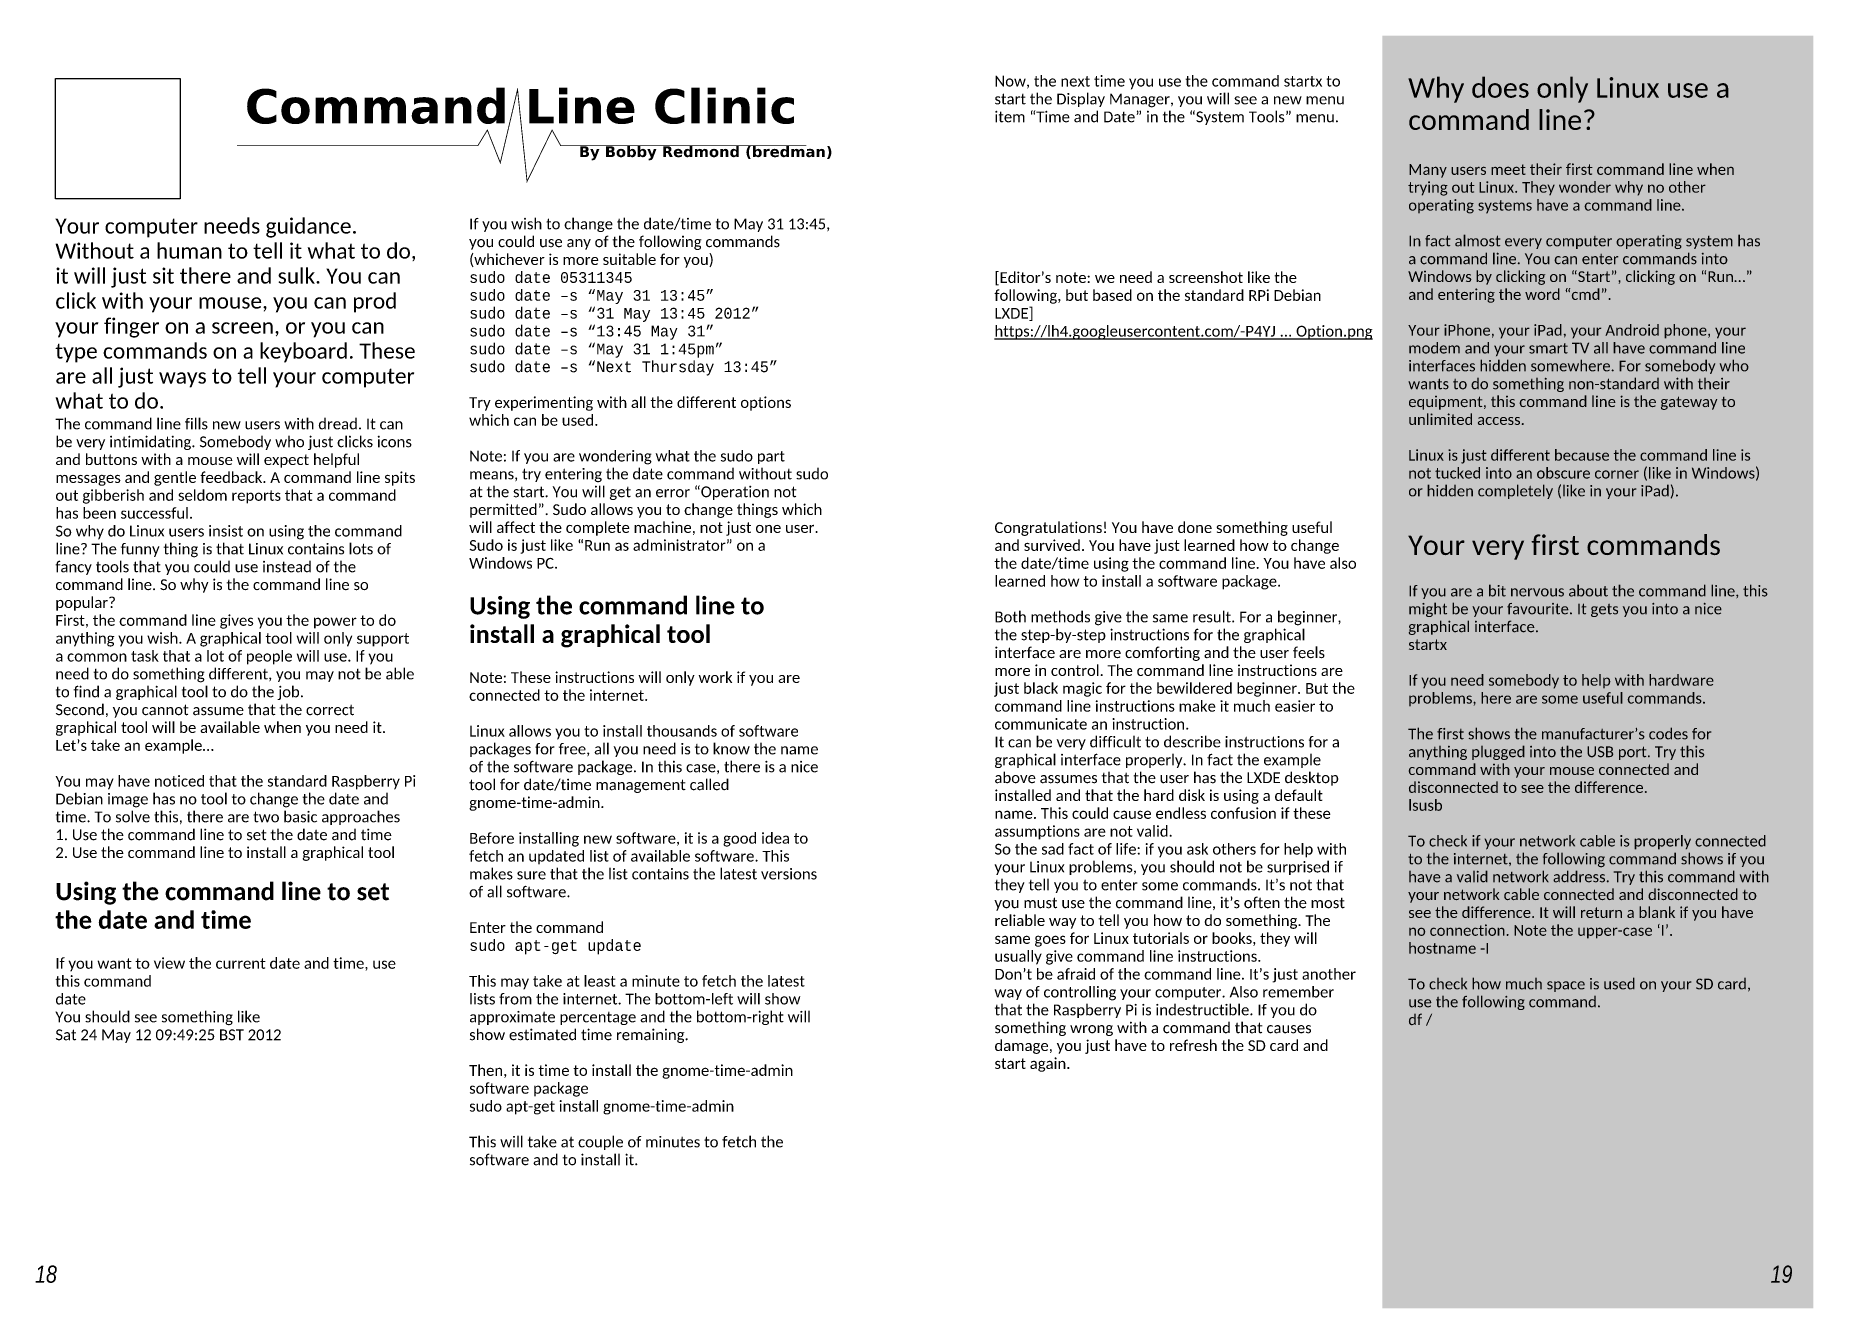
# Model space of a CAD drawing. Header units: millimetres. Extents: x 256 to 671, y 313 to 610.
import ezdxf

# ---------------------------------------------------------------- set-up
doc = ezdxf.new("R2010")
doc.units = ezdxf.units.MM
for name, color, linetype in [('Background Fill', 3, 'Continuous'), ('Images', 7, 'Continuous'), ('Text', 7, 'Continuous')]:
    doc.layers.add(name, color=color, linetype=linetype)
doc.styles.get("Standard").update_dxf_attribs({"font": 'arial.ttf'})
picture_1 = doc.add_image_def('image1.jpg', size_in_pixel=(344, 332))

msp = doc.modelspace()

# ---------------------------------------------------------------- hatches: boundary and pattern name
at = {"layer": 'Background Fill'}
h = msp.add_hatch(color=256, dxfattribs=at)
h.dxf.hatch_style = 1
h.set_gradient(color1=(70, 160, 50), tint=1, name='CURVED')
h.paths.add_polyline_path([(570.36, 610.18), (670.86, 610.18), (670.86, 313.18), (570.36, 313.18)])

# ---------------------------------------------------------------- linework, layer by layer
at = {"color": 86, "true_color": 0x218a0f, "const_width": 0.2}
msp.add_lwpolyline([(303.25, 584.49), (359.4, 584.49), (361.61, 588.12), (364.63, 580.48), (368.65, 597.57), (370.87, 576.15), (376.7, 588.12), (378.71, 584.49), (436, 584.49)], dxfattribs=at)

# ---------------------------------------------------------------- texts
at = {"layer": 'Images', "insert": (295.99, 597.67), "char_height": 12, "attachment_point": 1}
msp.add_mtext_dynamic_manual_height_columns('\\pi9.0552;{\\fVerdana|b1|i0|c0|p34;\\H0.66667x;\\C95;\\c3970630;Command Line Clinic\\H0.5x;\\P\\pi86.954;\\H0.625x;By Bobby Redmond (bredman)}', width=145.8747, gutter_width=12.5, heights=[0], dxfattribs=at)
at = {"layer": 'Text', "attachment_point": 1}
for s, heights, insert, char_height in [('{\\fCalibri|b0|i0|c0|p34;\\C250;\\c3355443;Now, the next time you use the command startx to start the Display Manager, you will see a new menu item “Time and Date” in the “System Tools” menu.^J^J\\P\\P\\P\\P\\P\\P\\P[Editor’s note: we need a screenshot like the following, but based on the standard RPi Debian LXDE]^J\\L\\C176;\\c8388608;https://lh4.googleusercontent.com/-P4YJ ... Option.png\\l\\C256;^J^J\\C250;\\c3355443;\\P\\P\\P\\P\\P\\P\\P\\P\\PCongratulations! You have done something useful and survived. You have just learned how to change the date/time using the command line. You have also learned how to install a software package.\\C256;\\P\\PBoth methods give the same result. For a beginner, the step-by-step instructions for the graphical interface are more comforting and the user feels more in control. The command line instructions are just black magic for the bewildered beginner. But the command line instructions make it much easier to communicate an instruction. \\PIt can be very difficult to describe instructions for a graphical interface properly. In fact the example above assumes that the user has the LXDE desktop installed and that the hard disk is using a default name. This could cause endless confusion if these assumptions are not valid. \\PSo the sad fact of life: if you ask others for help with your Linux problems, you should not be surprised if they tell you to enter some commands. It’s not that you must use the command line, it’s often the most reliable way to tell you how to do something. The same goes for Linux tutorials or books, they will usually give command line instructions. \\PDon’t be afraid of the command line. It’s just another way of controlling your computer. Also remember that the Raspberry Pi is indestructible. If you do something wrong with a command that causes damage, you just have to refresh the SD card and start again.}', [276.91], (479.86, 600.79), 2.49999), ('{\\fCalibri|b0|i0|c0|p34;\\H1.1667x;Your computer needs guidance. Without a human to tell it what to do, it will just sit there and sulk. You can click with your mouse, you can prod your finger on a screen, or you can type commands on a keyboard. These are all just ways to tell your computer what to do.\\H0.85714x; \\P\\H0.83331x;The command line fills new users with dread. It can be very intimidating. Somebody who just clicks icons and buttons with a mouse will expect helpful messages and gentle feedback. A command line spits out gibberish and seldom reports that a command has been successful. \\PSo why do Linux users insist on using the command line? The funny thing is that Linux contains lots of fancy tools that you could use instead of the command line. So why is the command line so popular? \\PFirst, the command line gives you the power to do anything you wish. A graphical tool will only support a common task that a lot of people will use. If you need to do something different, you may not be able to find a graphical tool to do the job. \\P\\C250;\\c3355443;Second, you cannot assume that the correct graphical tool will be available when you need it. Let’s take an example…^J^JYou may have noticed that the standard Raspberry Pi Debian image has no tool to change the date and time. To solve this, there are two basic approaches^J1. Use the command line to set the date and time^J2. Use the command line to install a graphical tool\\P\\P\\fCalibri|b1|i0|c0|p34;\\H1.6x;Using the command line to set the date and time^J\\fCalibri|b0|i0|c0|p34;\\H0.625x;\\PIf you want to view the current date and time, use this command^Jdate^JYou should see something like^JSat 24 May 12 09:49:25 BST 2012}', [242.99], (260.86, 567.48), 3), ('{\\fCalibri|b0|i0|c0|p34;\\H0.83331x;\\C250;\\c3355443;If you wish to change the date/time to May 31 13:45, you could use any of the following commands (whichever is more suitable for you)^J\\fConsolas|b0|i0|c0|p49;sudo date 05311345^Jsudo date –s “May 31 13:45”^Jsudo date –s “31 May 13:45 2012”^Jsudo date –s “13:45 May 31”^Jsudo date –s “May 31 1:45pm”^Jsudo date –s “Next Thursday 13:45”^J\\fCalibri|b0|i0|c0|p34;^JTry experimenting with all the different options which can be used.^J^JNote: If you are wondering what the sudo part means, try entering the date command without sudo at the start. You will get an error “Operation not permitted”. Sudo allows you to change things which will affect the complete machine, not just one user. Sudo is just like “Run as administrator” on a Windows PC.\\P\\H1.2x;\\P\\fCalibri|b1|i0|c0|p34;\\H1.3333x;Using the command line to install a graphical tool^J\\fCalibri|b0|i0|c0|p34;\\H0.62496x;\\PNote: These instructions will only work if you are connected to the internet.^J^JLinux allows you to install thousands of software packages for free, all you need is to know the name of the software package. In this case, there is a nice tool for date/time management called gnome-time-admin.^J^JBefore installing new software, it is a good idea to fetch an updated list of available software. This makes sure that the list contains the latest versions of all software.^J^JEnter the command^J\\fConsolas|b0|i0|c0|p49;sudo apt-get update^J\\fCalibri|b0|i0|c0|p34;^JThis may take at least a minute to fetch the latest lists from the internet. The bottom-left will show approximate percentage and the bottom-right will show estimated time remaining.^J^JThen, it is time to install the gnome-time-admin software package^Jsudo apt-get install gnome-time-admin^J^JThis will take at couple of minutes to fetch the software and to install it.}', [242.54], (357.36, 567.48), 3.00008)]:
    msp.add_mtext_dynamic_manual_height_columns(s, width=84.5, gutter_width=12.5, heights=heights, dxfattribs=dict(at, insert=insert, char_height=char_height))
at = {"layer": 'Text'}
note = msp.add_mtext_dynamic_manual_height_columns('\\pt45;{\\fCalibri|b0|i0|c0|p34;\\H1.5x;\\C7;\\c15073253;Why does only Linux use a command line?\\H1.3334x;\\P\\ptz;\\H0.49999x;\\P\\H0.83335x;Many users meet their first command line when trying out Linux. They wonder why no other operating systems have a command line. \\P\\PIn fact almost every computer operating system has a command line. You can enter commands into Windows by clicking on “Start”, clicking on “Run…” and entering the word “cmd”. \\P\\C256;\\P\\C7;\\c15073253;Your iPhone, your iPad, your Android phone, your modem and your smart TV all have command line interfaces hidden somewhere. For somebody who wants to do something non-standard with their equipment, this command line is the gateway to unlimited access. \\P\\C95;\\c3317830;\\P\\pt42;Linux is just different because the command line is not tucked into an obscure corner (like in Windows) or hidden completely (like in your iPad).\\P\\ptz;\\H1.8x;\\P\\pt39;Your very first commands\\H1.1111x;^J\\H0.5x;^JIf you are a bit nervous about the command line, this might be your favourite. It gets you into a nice graphical interface.^Jstartx^J^JIf you need somebody to help with hardware problems, here are some useful commands.^J^JThe first shows the manufacturer’s codes for anything plugged into the USB port. Try this command with your mouse connected and disconnected to see the difference.^Jlsusb^J^JTo check if your network cable is properly connected to the internet, the following command shows if you have a valid network address. Try this command with your network cable connected and disconnected to see the difference. It will return a blank if you have no connection. Note the upper-case ‘I’.^Jhostname -I^J^JTo check how much space is used on your SD card, use the following command.^Jdf /\\P}', width=84.5, gutter_width=12.5, heights=[277.95, 0], dxfattribs=dict(at, insert=(576.36, 600.18), char_height=3, attachment_point=1))
for column, words in zip(note.columns.linked_columns, ['{\\H1.25x; }']):
    column.text = words
at = {"layer": 'Text', "color": 255, "char_height": 4, "attachment_point": 1}
for s, insert in [('\\pi5.2703;{\\fArial Narrow|b0|i1|c0|p34;\\C43;18}', (250.86, 323.18)), ('{\\fArial Narrow|b0|i1|c0|p34;\\C43;19}', (660.86, 323.18))]:
    msp.add_mtext_dynamic_manual_height_columns(s, width=9.7232, gutter_width=12.5, heights=[0], dxfattribs=dict(at, insert=insert))

# ---------------------------------------------------------------- pictures from other files: only their frames are drawn
at = {"layer": 'Images'}
image = msp.add_image(picture_1, insert=(260.86, 572.07), size_in_units=(29.13, 28.11), dxfattribs=at)
image.dxf.flags = 7

doc.saveas('drawing.dxf')
